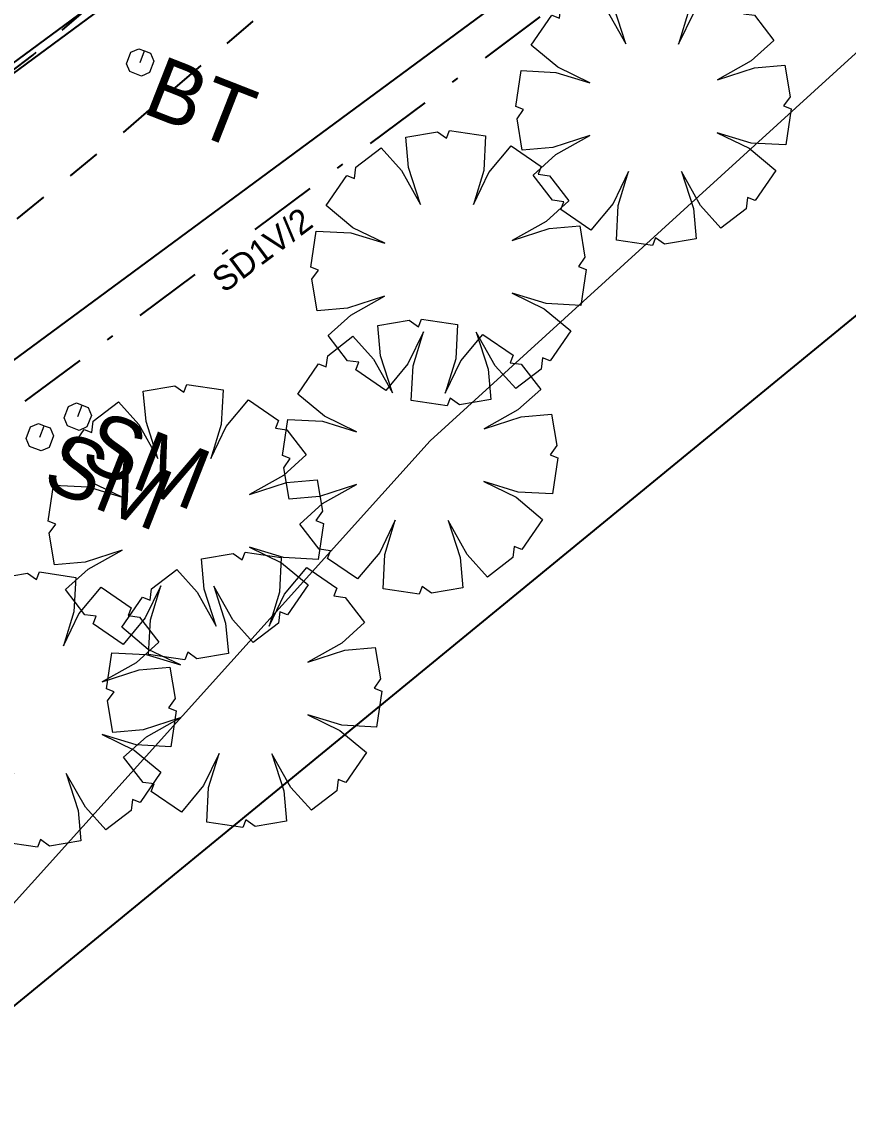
# Model space of a CAD drawing. Extents: x 421500 to 422711, y 436000 to 437000.
# Drawn here: x 422071.82 to 422083.91, y 436565.02 to 436581.02 of the extents above; entities that cross this region are included whole.
import ezdxf
from ezdxf.enums import TextEntityAlignment as Align

# ---------------------------------------------------------------- set-up
doc = ezdxf.new("R2010")
doc.units = 0
doc.linetypes.add('716709-ExBase$0$BLIP', pattern=[1, 0.5, -0.5])
doc.linetypes.add('XREF UTC_716709_AJB_1b$0$DASHDOT1', pattern=[2, 1, -0.5, 0, -0.5])
doc.layers.get('0').update_dxf_attribs({"color": 210})
for name, color, linetype, lineweight in [('716709-ExBase$0$LCCHedge', 8, 'Continuous', 0), ('716709-ExBase$0$LCCPoint Features', 8, 'Continuous', 0), ('716709-ExBase$0$LCCTrees (Small)', 8, 'Continuous', 0)]:
    doc.layers.add(name, color=color, linetype=linetype, lineweight=lineweight)
for name, color, linetype in [('716709-ExBase$0$OS-LINE_0030_OBSTRUCTING_FEAT', 8, 'Continuous'), ('716709-ExBase$0$XC-LCCVerges', 251, '716709-ExBase$0$BLIP'), ('Pr-Edging', 7, 'Continuous'), ('Pr-Kerb', 2, 'Continuous'), ('Pr-KerbEdge', 8, 'Continuous'), ('XREF UTC_716709_AJB_1b$0$du-UTCDUCT-V2', 42, 'XREF UTC_716709_AJB_1b$0$DASHDOT1'), ('XREF UTC_716709_AJB_1b$0$du-UTCTEXT', 42, 'Continuous')]:
    doc.layers.add(name, color=color, linetype=linetype)
doc.styles.add('716709-ExBase$0$Style-WORKING', font='WORKING.shx')
doc.styles.add('XREF UTC_716709_AJB_1b$0$Standard', font='txt')

# ---------------------------------------------------------------- blocks, each defined once
blk = doc.blocks.new('716709-ExBase$0$TREESYMB_MMS')
at = {"color": 0, "lineweight": -2}
blk.add_lwpolyline([(-0.25, 0), (-0.38, 0.01), (-0.5, 0.05), (-0.47, 0.18), (-0.44, 0.18), (-0.45, 0.22), (-0.39, 0.32), (-0.29, 0.27), (-0.18, 0.18), (-0.27, 0.29), (-0.32, 0.39), (-0.22, 0.45), (-0.18, 0.44), (-0.18, 0.47), (-0.05, 0.5), (-0.01, 0.38), (0, 0.25), (0.01, 0.38), (0.05, 0.5), (0.18, 0.47), (0.18, 0.44), (0.22, 0.45), (0.32, 0.39), (0.27, 0.29), (0.18, 0.18), (0.29, 0.27), (0.39, 0.32), (0.45, 0.22), (0.44, 0.18), (0.47, 0.18), (0.5, 0.05), (0.38, 0.01), (0.25, 0), (0.38, -0.01), (0.5, -0.05), (0.47, -0.18), (0.44, -0.18), (0.45, -0.22), (0.39, -0.32), (0.29, -0.27), (0.18, -0.18), (0.27, -0.29), (0.32, -0.39), (0.22, -0.45), (0.18, -0.44), (0.18, -0.47), (0.05, -0.5), (0.01, -0.38), (0, -0.25), (-0.01, -0.38), (-0.05, -0.5), (-0.18, -0.47), (-0.18, -0.44), (-0.22, -0.45), (-0.32, -0.39), (-0.27, -0.29), (-0.18, -0.18), (-0.29, -0.27), (-0.39, -0.32), (-0.45, -0.22), (-0.44, -0.18), (-0.47, -0.18), (-0.5, -0.05), (-0.38, -0.01), (-0.25, 0)], dxfattribs=at)
blk = doc.blocks.new('716709-ExBase$0$MSL1')
at = {"color": 0, "linetype": 'ByBlock', "lineweight": -2, "flags": 128}
blk.add_lwpolyline([(0, 0), (0, 1), (0.5, 1), (1, 0.5), (1, -0.5), (0.5, -1), (-0.5, -1), (-1, -0.5), (-1, 0.5), (-0.5, 1), (0, 1)], dxfattribs=at)

msp = doc.modelspace()

# ---------------------------------------------------------------- linework, layer by layer
at = {"layer": '716709-ExBase$0$LCCHedge', "flags": 128}
msp.add_lwpolyline([(422069.793, 436566.007), (422077.795, 436574.885), (422085.978, 436582.348), (422096.39, 436590.357), (422103.587, 436596.8), (422111.932, 436605.08), (422120.674, 436614.923), (422127.52, 436622.936), (422135.629, 436630.958), (422139.563, 436636.542)], dxfattribs=at)
msp.add_lwpolyline([(422069.793, 436566.007), (422077.795, 436574.885), (422085.978, 436582.348), (422096.39, 436590.357), (422103.587, 436596.8), (422111.932, 436605.08), (422120.674, 436614.923), (422127.52, 436622.936), (422135.629, 436630.958), (422139.563, 436636.542)], dxfattribs=at)
at = {"layer": '716709-ExBase$0$OS-LINE_0030_OBSTRUCTING_FEAT', "flags": 128}
msp.add_lwpolyline([(422070.34, 436565.5), (422086.21, 436578.51), (422094.62, 436585.62)], dxfattribs=at)
at = {"layer": '716709-ExBase$0$XC-LCCVerges', "flags": 128}
for points in [[(422062.038, 436576.769), (422063.814, 436574.215), (422071.982, 436580.529), (422081.589, 436588.702), (422089.841, 436595.73), (422098.978, 436603.578), (422106.823, 436611.062), (422115.642, 436619.206), (422124.047, 436627.301), (422131.497, 436634.454), (422136.918, 436639.955), (422144.737, 436648.535), (422152.246, 436656.343), (422158.955, 436664.003), (422166.964, 436672.422), (422175.052, 436681.457), (422181.757, 436689.029), (422188.881, 436697.458), (422193.068, 436702.391)], [(422065.581, 436571.556), (422064.948, 436572.624), (422073.205, 436579.31), (422082.384, 436587.197), (422091.136, 436594.699), (422099.844, 436602.457), (422108.287, 436610.131), (422116.875, 436618.378), (422124.965, 436625.899), (422132.805, 436633.722), (422137.845, 436638.655), (422141.966, 436643.152), (422146.041, 436647.691), (422153.268, 436655.161), (422160.778, 436663.113), (422167.88, 436671.141), (422176.596, 436680.626), (422182.972, 436688.049), (422190.289, 436696.773), (422194.204, 436701.274)], [(422062.038, 436576.769), (422063.814, 436574.215), (422071.982, 436580.529), (422081.589, 436588.702), (422089.841, 436595.73), (422098.978, 436603.578), (422106.823, 436611.062), (422115.642, 436619.206), (422124.047, 436627.301), (422131.497, 436634.454), (422136.918, 436639.955), (422144.737, 436648.535), (422152.246, 436656.343), (422158.955, 436664.003), (422166.964, 436672.422), (422168.135, 436673.73)], [(422065.581, 436571.556), (422064.948, 436572.624), (422073.205, 436579.31), (422082.384, 436587.197), (422091.136, 436594.699), (422099.844, 436602.457), (422108.287, 436610.131), (422116.875, 436618.378), (422124.965, 436625.899), (422132.805, 436633.722), (422137.845, 436638.655), (422141.966, 436643.152), (422146.041, 436647.691), (422153.268, 436655.161), (422160.778, 436663.113), (422167.88, 436671.141), (422169.287, 436672.671)]]:
    msp.add_lwpolyline(points, dxfattribs=at)
at = {"layer": 'Pr-Edging', "flags": 128}
msp.add_lwpolyline([(422155.812, 436657.855), (422147.917, 436648.906), (422113.677, 436611.566, -0.021753), (422106.434, 436604.327, -0.008127), (422091.423, 436591.017, -0.01839), (422084.649, 436585.624), (422065.581, 436571.556), (422066.048, 436570.769)], format="xyb", dxfattribs=at)
at = {"layer": 'Pr-Kerb', "flags": 128}
msp.add_lwpolyline([(422039.622, 436486.117), (422016.878, 436501.121, -0.052241), (422011.241, 436505.749), (422010.735, 436506.262, -0.404434), (422010.45, 436534.067, -0.049838), (422026.938, 436548.32), (422053.019, 436566.673, 0.005602), (422055.096, 436568.17), (422082.571, 436588.44, 0.01839), (422089.144, 436593.673, 0.008127), (422104.069, 436606.907, 0.021753), (422111.097, 436613.932), (422145.314, 436651.246), (422166.484, 436675.243)], format="xyb", dxfattribs=at)
at = {"layer": 'Pr-KerbEdge', "flags": 128}
msp.add_lwpolyline([(422039.691, 436486.222), (422016.947, 436501.225, -0.052241), (422011.33, 436505.837), (422010.824, 436506.35, -0.404434), (422010.54, 436533.981, -0.049838), (422027.01, 436548.218), (422053.091, 436566.571, 0.005602), (422055.17, 436568.069), (422082.645, 436588.339, 0.01839), (422089.225, 436593.578, 0.008127), (422104.154, 436606.815, 0.021753), (422111.189, 436613.847), (422145.407, 436651.163), (422166.578, 436675.16)], format="xyb", dxfattribs=at)
at = {"layer": 'Pr-KerbEdge'}
msp.add_arc((422086.924, 436454.956), 118.125, 133.73212, 133.73212, dxfattribs=at)
at = {"layer": 'XREF UTC_716709_AJB_1b$0$du-UTCDUCT-V2', "flags": 128}
msp.add_lwpolyline([(422066.824, 436571.694), (422082.381, 436583.314)], dxfattribs=at)

# ---------------------------------------------------------------- block references
at = {"layer": '716709-ExBase$0$LCCPoint Features', "xscale": 0.18, "yscale": 0.18, "zscale": 0.18, "rotation": 338.5807557840462}
for p in [(422073.552, 436580.422), (422073.552, 436580.422), (422072.64, 436575.24), (422072.64, 436575.24), (422072.085, 436574.94), (422072.085, 436574.94)]:
    msp.add_blockref('716709-ExBase$0$MSL1', p, dxfattribs=at)
at = {"layer": '716709-ExBase$0$LCCTrees (Small)', "xscale": 4, "yscale": 4, "rotation": 338.5807557840462}
for p in [(422081.061, 436579.759), (422081.061, 436579.759), (422078.061, 436577.411), (422078.061, 436577.411), (422077.649, 436574.654), (422077.649, 436574.654), (422074.22, 436573.695), (422074.22, 436573.695), (422075.072, 436571.242), (422075.072, 436571.242), (422072.065, 436570.954), (422072.065, 436570.954)]:
    msp.add_blockref('716709-ExBase$0$TREESYMB_MMS', p, dxfattribs=at)

# ---------------------------------------------------------------- texts
at = {"layer": '716709-ExBase$0$LCCPoint Features', "style": '716709-ExBase$0$Style-WORKING'}
for s, p in [('BT', (422073.886, 436580.533)), ('BT', (422073.886, 436580.533)), ('SM', (422072.973, 436575.351)), ('SM', (422072.973, 436575.351)), ('SM', (422072.419, 436575.051)), ('SM', (422072.419, 436575.051))]:
    msp.add_text(s, height=0.9, rotation=338.5808, dxfattribs=at).set_placement(p, align=Align.TOP_LEFT)
at = {"layer": 'XREF UTC_716709_AJB_1b$0$du-UTCTEXT', "style": 'XREF UTC_716709_AJB_1b$0$Standard'}
msp.add_text('SD1V/2', height=0.36, rotation=36.76, dxfattribs=at).set_placement((422074.779, 436577.039))

doc.saveas('drawing.dxf')
